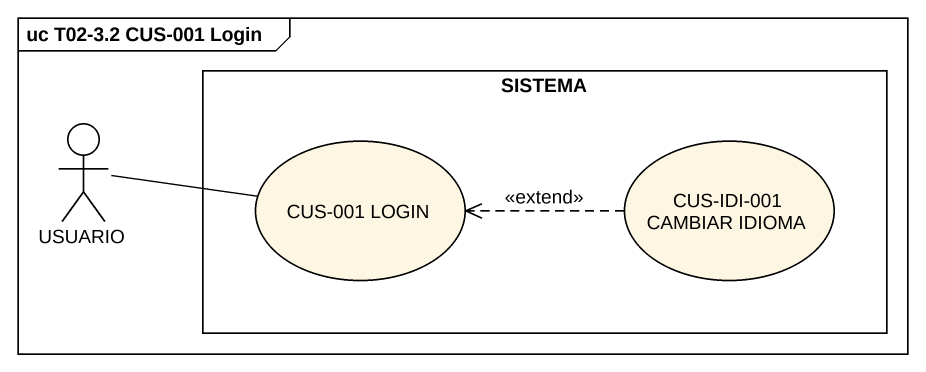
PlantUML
@startuml
mainframe uc T02-3.2 CUS-001 Login
rectangle SISTEMA {
  usecase "CUS-001 LOGIN" as CUS_001_LOGIN
  usecase "CUS-IDI-001 CAMBIAR IDIOMA" as CUS_IDI_001_CAMBIAR_IDIOMA
}
actor USUARIO
USUARIO -right- CUS_001_LOGIN
CUS_IDI_001_CAMBIAR_IDIOMA .left.> CUS_001_LOGIN : <<extend>>
@enduml
